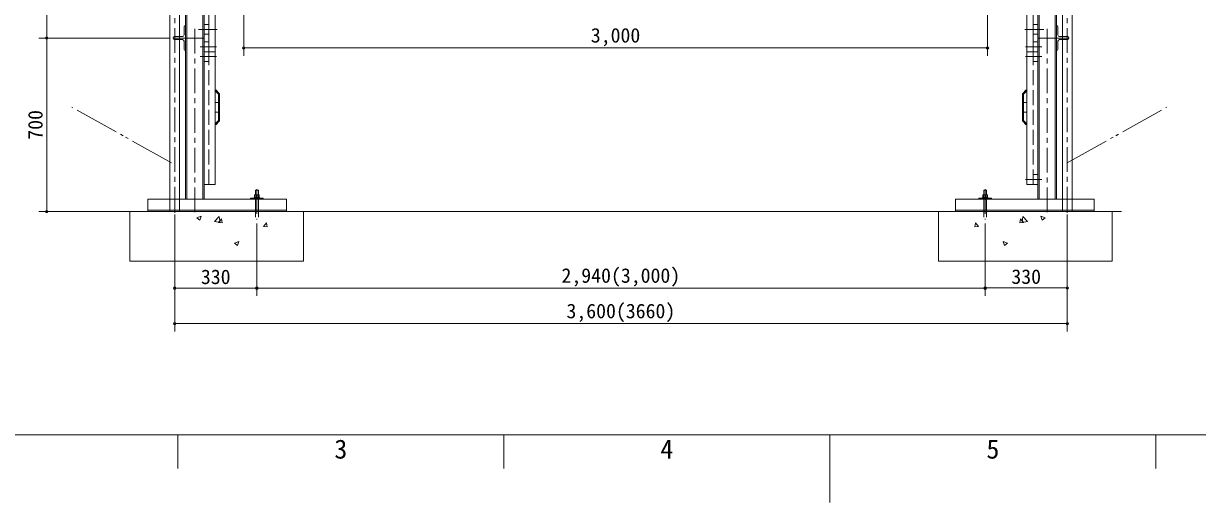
# Model space of a CAD drawing. Units: millimetres, scale not verified. Extents: x -4557 to 13863, y -3693 to 5631.
# Drawn here: x -1867 to 2868, y -3693 to -1761 of the extents above; entities that cross this region are included whole.
import ezdxf
from ezdxf.enums import TextEntityAlignment as Align

# ---------------------------------------------------------------- set-up
doc = ezdxf.new("R2010")
doc.units = ezdxf.units.MM
doc.header["$LTSCALE"] = 20
doc.header["$PDMODE"] = 32
doc.header["$PDSIZE"] = 10
for name, pattern in [('CHAIN1', [8, 5, -1, 1, -1]), ('DASHED3', [4, 3, -1]), ('DOUBLE_CHAIN2', [12.8, 9, -1, 0.6, -0.6, 0.6, -1])]:
    doc.linetypes.add(name, pattern=pattern)
for name, color, linetype, lineweight in [('0-0_0', 134, 'Continuous', 18), ('0-4_ｶﾞﾊﾞﾅｰ', 7, 'Continuous', 18), ('0-7_ﾗッｸ', 6, 'Continuous', 18), ('0-8_ﾚｰﾙ', 134, 'Continuous', 18), ('0-A_仮想線', 3, 'DOUBLE_CHAIN2', 18), ('0-D_外形線', 5, 'Continuous', 18), ('0-F_寸法線', 7, 'Continuous', 18), ('1-0_中心線', 1, 'CHAIN1', 18), ('1-1_破線', 6, 'DASHED3', 18), ('1-3_補助線', 5, 'Continuous', 18)]:
    doc.layers.add(name, color=color, linetype=linetype, lineweight=lineweight)
doc.styles.add('ＭＳ ゴシック', font='')
doc.styles.get('ＭＳ ゴシック').set_extended_font_data('MS Gothic')

msp = doc.modelspace()

# ---------------------------------------------------------------- linework, layer by layer
at = {"layer": '0-0_0'}
for p, q in [((-1244.06, -3419.73), (-1244.06, -3556.35)), ((70.91, -3419.73), (70.91, -3556.35)), ((1385.87, -3419.73), (1385.87, -3556.35)), ((1385.87, -3419.73), (1385.87, -3692.97)), ((2700.84, -3419.73), (2700.84, -3556.35))]:
    msp.add_line(p, q, dxfattribs=at)
at = {"layer": '0-0_0', "color": 7}
msp.add_lwpolyline([(6645.73, -3419.73), (-3873.99, -3419.73), (-3873.99, 4149)], dxfattribs=at)
at = {"layer": '0-4_ｶﾞﾊﾞﾅｰ'}
for p, q in [((-1256.65, -2530.88), (-1256.65, -3002.88)), ((2343.35, -2530.88), (2343.35, -3002.88)), ((2343.35, -2971.63), (-1256.65, -2971.63)), ((-1194.15, -2971.63), (2280.85, -2971.63))]:
    msp.add_line(p, q, dxfattribs=at)
for p in [(-1256.65, -2971.63), (2343.35, -2971.63)]:
    msp.add_point(p, dxfattribs=at)
at = {"layer": '0-7_ﾗッｸ'}
for p, q in [((-1118.81, -366.9), (-1118.81, -1874.9)), ((2205.52, -366.9), (2205.52, -1874.9)), ((-1093.81, -901.9), (-1093.81, -2409.9)), ((2180.52, -901.9), (2180.52, -2409.9)), ((-1118.81, -1874.9), (-1093.81, -1874.9)), ((2205.52, -1874.9), (2180.52, -1874.9)), ((-1118.81, -2409.9), (-1093.81, -2409.9)), ((2205.52, -2409.9), (2180.52, -2409.9))]:
    msp.add_line(p, q, dxfattribs=at)
at = {"layer": '0-8_ﾚｰﾙ'}
for p, q in [((-1212.81, -1819.9), (-1212.81, -846.9)), ((-1207.81, -1819.9), (-1207.81, -846.9)), ((-1142.81, -1819.9), (-1142.81, -846.9)), ((-1137.81, -1819.9), (-1137.81, -846.9)), ((2224.52, -1819.9), (2224.52, -846.9)), ((2229.52, -1819.9), (2229.52, -846.9)), ((2294.52, -1819.9), (2294.52, -846.9)), ((2299.52, -1819.9), (2299.52, -846.9)), ((-1218.81, -1807.4), (-1218.81, -1774.4)), ((-1214.31, -1769.9), (-1212.81, -1769.9)), ((-1212.81, -1819.9), (-1212.81, -1769.9)), ((2299.52, -1819.9), (2299.52, -1769.9)), ((2301.02, -1769.9), (2299.52, -1769.9)), ((2305.52, -1807.4), (2305.52, -1774.4)), ((-1258.31, -1813.9), (-1225.31, -1813.9)), ((-1118.81, -1804.9), (-1137.81, -1804.9)), ((2205.52, -1804.9), (2224.52, -1804.9)), ((2345.02, -1813.9), (2312.02, -1813.9))]:
    msp.add_line(p, q, dxfattribs=at)
for points in [[(-1118.81, -1804.9), (-1118.81, -1764.9), (-1137.81, -1764.9)], [(2205.52, -1804.9), (2205.52, -1764.9), (2224.52, -1764.9)]]:
    msp.add_lwpolyline(points, dxfattribs=at)
for centre, radius, start, end in [((-1214.31, -1774.4), 4.5, 90, 180), ((2301.02, -1774.4), 4.5, 0, 90), ((-1258.31, -1818.4), 4.5, 90, 180), ((-1258.31, -1818.4), 4.5, 90, 180), ((-1225.31, -1807.4), 6.5, 270, 0), ((2312.02, -1807.4), 6.5, 180, 270), ((2345.02, -1818.4), 4.5, 0, 90), ((2345.02, -1818.4), 4.5, 0, 90)]:
    msp.add_arc(centre, radius, start, end, dxfattribs=at)
at = {"layer": '0-A_仮想線'}
for p, q in [((-1269.58, -2323.37), (-1671.27, -2098.29)), ((2343.35, -2323.37), (2745.05, -2098.29)), ((-935.31, -2452.4), (-915.31, -2452.4)), ((-935.31, -2452.4), (-935.31, -2462.4)), ((-931.31, -2432.88), (-931.31, -2452.4)), ((-931.31, -2432.88), (-919.31, -2432.88)), ((-929.61, -2452.4), (-929.61, -2462.4)), ((-920.4, -2452.4), (-920.4, -2462.4)), ((-919.31, -2432.88), (-919.31, -2452.4)), ((-915.31, -2452.4), (-915.31, -2462.4)), ((2022.02, -2452.4), (2002.02, -2452.4)), ((2002.02, -2452.4), (2002.02, -2462.4)), ((2006.02, -2432.88), (2006.02, -2452.4)), ((2018.02, -2432.88), (2006.02, -2432.88)), ((2007.11, -2452.4), (2007.11, -2462.4)), ((2016.32, -2452.4), (2016.32, -2462.4)), ((2018.02, -2432.88), (2018.02, -2452.4)), ((2022.02, -2452.4), (2022.02, -2462.4)), ((-950.31, -2465.4), (-950.31, -2469.9)), ((-950.31, -2465.4), (-900.31, -2465.4)), ((-936.31, -2462.4), (-914.31, -2462.4)), ((-936.31, -2462.4), (-936.31, -2465.4)), ((-931.31, -2469.9), (-931.31, -2542.68)), ((-927.17, -2462.4), (-923.25, -2465.4)), ((-919.31, -2469.9), (-919.31, -2542.84)), ((-914.31, -2462.4), (-914.31, -2465.4)), ((-900.31, -2465.4), (-900.31, -2469.9)), ((1987.02, -2465.4), (1987.02, -2469.9)), ((2037.02, -2465.4), (1987.02, -2465.4)), ((2023.02, -2462.4), (2001.02, -2462.4)), ((2001.02, -2462.4), (2001.02, -2465.4)), ((2006.02, -2469.9), (2006.02, -2542.84)), ((2013.88, -2462.4), (2009.96, -2465.4)), ((2018.02, -2469.9), (2018.02, -2542.68)), ((2023.02, -2462.4), (2023.02, -2465.4)), ((2037.02, -2465.4), (2037.02, -2469.9))]:
    msp.add_line(p, q, dxfattribs=at)
at = {"layer": '0-D_外形線'}
for p, q in [((-1262.81, -1819.9), (-1262.81, -1818.4)), ((-1262.81, -1819.9), (-1262.81, -1818.4)), ((-1262.81, -1819.9), (-1212.81, -1819.9)), ((-1262.81, -1819.9), (-1262.81, -1821.4)), ((-1262.81, -1819.9), (-1262.81, -1821.4)), ((-1262.81, -1819.9), (-1212.81, -1819.9)), ((-1258.31, -1825.9), (-1225.31, -1825.9)), ((-1218.81, -1832.4), (-1218.81, -1865.4)), ((-1212.81, -1819.9), (-1212.81, -2469.9)), ((-1212.81, -1819.9), (-1137.81, -1819.9)), ((-1212.81, -1819.9), (-1212.81, -1869.9)), ((-1137.81, -1819.9), (-1212.81, -1819.9)), ((-1207.81, -1819.9), (-1207.81, -2469.9)), ((-1142.81, -1819.9), (-1142.81, -2469.9)), ((-1137.81, -1819.9), (-1137.81, -2469.9)), ((-1137.81, -1834.9), (-1118.81, -1834.9)), ((-1118.81, -1834.9), (-1118.81, -1874.9)), ((2224.52, -1834.9), (2205.52, -1834.9)), ((2205.52, -1834.9), (2205.52, -1874.9)), ((2224.52, -1819.9), (2224.52, -2469.9)), ((2299.52, -1819.9), (2224.52, -1819.9)), ((2224.52, -1819.9), (2299.52, -1819.9)), ((2229.52, -1819.9), (2229.52, -2469.9)), ((2294.52, -1819.9), (2294.52, -2469.9)), ((2299.52, -1819.9), (2299.52, -2469.9)), ((2299.52, -1819.9), (2299.52, -1869.9)), ((2349.52, -1819.9), (2299.52, -1819.9)), ((2349.52, -1819.9), (2299.52, -1819.9)), ((2305.52, -1832.4), (2305.52, -1865.4)), ((2345.02, -1825.9), (2312.02, -1825.9)), ((2349.52, -1819.9), (2349.52, -1818.4)), ((2349.52, -1819.9), (2349.52, -1818.4)), ((2349.52, -1819.9), (2349.52, -1821.4)), ((2349.52, -1819.9), (2349.52, -1821.4)), ((-1214.31, -1869.9), (-1212.81, -1869.9)), ((-1137.81, -1874.9), (-1118.81, -1874.9)), ((-1137.81, -1874.9), (-1118.81, -1874.9)), ((-1118.81, -1874.9), (-1118.81, -1914.9)), ((2224.52, -1874.9), (2205.52, -1874.9)), ((2224.52, -1874.9), (2205.52, -1874.9)), ((2205.52, -1874.9), (2205.52, -1914.9)), ((2301.02, -1869.9), (2299.52, -1869.9)), ((-1137.81, -1914.9), (-1118.81, -1914.9)), ((2224.52, -1914.9), (2205.52, -1914.9)), ((-1090.61, -2029.27), (-1093.79, -2032.45)), ((-1080.11, -2046.14), (-1093.79, -2032.45)), ((-1075.61, -2044.27), (-1090.61, -2029.27)), ((2162.32, -2044.27), (2177.32, -2029.27)), ((2166.82, -2046.14), (2180.5, -2032.45)), ((2177.32, -2029.27), (2180.5, -2032.45)), ((-1093.81, -2079.27), (-1080.11, -2079.27)), ((-1080.11, -2046.14), (-1080.11, -2152.41)), ((-1075.61, -2044.27), (-1075.61, -2154.27)), ((2162.32, -2044.27), (2162.32, -2154.27)), ((2166.82, -2046.14), (2166.82, -2152.41)), ((2180.52, -2079.27), (2166.82, -2079.27)), ((-1093.81, -2119.27), (-1080.11, -2119.27)), ((2180.52, -2119.27), (2166.82, -2119.27)), ((-1080.11, -2152.41), (-1093.79, -2166.09)), ((-1090.61, -2169.27), (-1093.79, -2166.09)), ((-1075.61, -2154.27), (-1090.61, -2169.27)), ((2162.32, -2154.27), (2177.32, -2169.27)), ((2166.82, -2152.41), (2180.5, -2166.09)), ((2177.32, -2169.27), (2180.5, -2166.09)), ((-1137.81, -2409.9), (-1118.81, -2409.9)), ((2224.52, -2369.9), (2205.52, -2369.9)), ((2205.52, -2369.9), (2205.52, -2409.9)), ((2224.52, -2409.9), (2205.52, -2409.9)), ((-1365.31, -2469.9), (-805.31, -2469.9)), ((-1365.31, -2519.9), (-1365.31, -2469.9)), ((-805.31, -2469.9), (-805.31, -2519.9)), ((2452.02, -2469.9), (1892.02, -2469.9)), ((1892.02, -2469.9), (1892.02, -2519.9)), ((2452.02, -2519.9), (2452.02, -2469.9)), ((-1487.5, -2519.9), (2561.28, -2519.9)), ((-1437.44, -2519.9), (-1437.44, -2719.9)), ((-805.31, -2513.9), (-1365.31, -2513.9)), ((-805.31, -2519.9), (-1365.31, -2519.9)), ((-737.44, -2519.9), (-737.44, -2719.9)), ((1824.15, -2519.9), (1824.15, -2719.9)), ((1892.02, -2513.9), (2452.02, -2513.9)), ((1892.02, -2519.9), (2452.02, -2519.9)), ((2524.15, -2519.9), (2524.15, -2719.9)), ((-1437.44, -2719.9), (-737.44, -2719.9)), ((2524.15, -2719.9), (1824.15, -2719.9))]:
    msp.add_line(p, q, dxfattribs=at)
for points in [[(-1276.65, -2519.9), (-1276.65, 1033.54), (-1276.65, 1380.4)], [(-1236.65, -2519.9), (-1236.65, 1033.54), (-1236.65, 1380.4)], [(2323.35, -2519.9), (2323.35, 1033.54), (2323.35, 1380.4)], [(2363.35, -2519.9), (2363.35, 1033.54), (2363.35, 1380.4)]]:
    msp.add_lwpolyline(points, dxfattribs=at)
for centre, radius, start, end in [((-1258.31, -1821.4), 4.5, 180, 270), ((-1258.31, -1821.4), 4.5, 180, 270), ((-1225.31, -1832.4), 6.5, 0, 90), ((2312.02, -1832.4), 6.5, 90, 180), ((2345.02, -1821.4), 4.5, 270, 0), ((2345.02, -1821.4), 4.5, 270, 0), ((-1214.31, -1865.4), 4.5, 180, 270), ((2301.02, -1865.4), 4.5, 270, 0)]:
    msp.add_arc(centre, radius, start, end, dxfattribs=at)
at = {"layer": '0-F_寸法線'}
for p, q in [((-1772.93, -311.9), (-1772.93, -1819.9)), ((-978.41, -1454.65), (-978.41, -1890.95)), ((2021.59, -1454.65), (2021.59, -1890.95)), ((-1278.44, -1819.9), (-1804.18, -1819.9)), ((-1278.44, -1819.9), (-1804.18, -1819.9)), ((-1772.93, -1819.9), (-1772.93, -2519.9)), ((-1772.93, -2457.4), (-1772.93, -1882.4)), ((-978.41, -1859.7), (2021.59, -1859.7)), ((1959.09, -1859.7), (-915.91, -1859.7)), ((-1414.53, -2519.9), (-1804.18, -2519.9)), ((-1256.65, -2546.5), (-1256.65, -2859.77)), ((2343.35, -2530.88), (2343.35, -2858.93)), ((-925.31, -2567.77), (-925.31, -2859.77)), ((-925.31, -2567.77), (-925.31, -2859.77)), ((2012.02, -2567.77), (2012.02, -2859.77)), ((2012.02, -2567.77), (2012.02, -2858.93)), ((-925.31, -2828.52), (-1256.65, -2828.52)), ((-1194.15, -2828.52), (-987.81, -2828.52)), ((2012.02, -2828.52), (-925.31, -2828.52)), ((-862.81, -2828.52), (1949.52, -2828.52)), ((2343.35, -2827.68), (2012.02, -2827.68)), ((2074.52, -2827.68), (2280.85, -2827.68))]:
    msp.add_line(p, q, dxfattribs=at)
for p in [(-1772.93, -1819.9), (-978.41, -1859.7), (2021.59, -1859.7), (-1772.93, -2519.9), (-1256.65, -2828.52), (-925.31, -2828.52), (2012.02, -2827.68), (2012.02, -2828.52), (2343.35, -2827.68)]:
    msp.add_point(p, dxfattribs=at)
at = {"layer": '1-0_中心線'}
for p, q in [((-1256.65, -2519.9), (-1256.65, 2123.84)), ((2343.35, -2519.9), (2343.35, 2123.84)), ((-1237.81, -1843.72), (-1237.81, -1797.66)), ((-1175.31, -1782.65), (-1175.31, -2538.13)), ((-1084.76, -1784.9), (-1161.31, -1784.9)), ((2171.47, -1784.9), (2248.02, -1784.9)), ((2262.02, -1782.65), (2262.02, -2538.13)), ((2324.52, -1843.72), (2324.52, -1797.66)), ((-1153.58, -1854.9), (-1087.49, -1854.9)), ((2240.29, -1854.9), (2174.19, -1854.9)), ((-1153.58, -1894.9), (-1087.49, -1894.9)), ((2240.29, -1894.9), (2174.19, -1894.9)), ((2240.29, -2389.9), (2174.19, -2389.9)), ((-925.31, -2429.35), (-925.31, -2552.15)), ((2012.02, -2429.35), (2012.02, -2552.15)), ((-1256.65, -2506.28), (-1256.65, -2524.23)), ((2343.35, -2506.28), (2343.35, -2524.23))]:
    msp.add_line(p, q, dxfattribs=at)
at = {"layer": '1-1_破線'}
for p, q in [((-1118.81, -2409.9), (-1118.81, -1834.9)), ((2205.52, -2409.9), (2205.52, -1834.9))]:
    msp.add_line(p, q, dxfattribs=at)
at = {"layer": '1-3_補助線', "color": 134}
for p, q in [((-1256.65, -2519.9), (2343.35, -2519.9)), ((-1167.47, -2545.42), (-1154.83, -2553.94)), ((-1167.46, -2545.42), (-1149.68, -2538.6)), ((-1154.83, -2553.94), (-1149.68, -2538.59)), ((-1096.48, -2559.8), (-1076.7, -2539.18)), ((-1080.46, -2563.94), (-1068.22, -2549.35)), ((-1073.89, -2563.31), (-1076.7, -2539.18)), ((-1065.29, -2565.29), (-1068.23, -2549.37)), ((-805.31, -2519.9), (1879.09, -2519.9)), ((2152, -2565.29), (2154.94, -2549.37)), ((2167.17, -2563.94), (2154.93, -2549.35)), ((2160.6, -2563.31), (2163.4, -2539.18)), ((2183.19, -2559.8), (2163.4, -2539.18)), ((2241.54, -2553.94), (2236.39, -2538.59)), ((2254.17, -2545.42), (2236.39, -2538.6)), ((2254.18, -2545.42), (2241.54, -2553.94)), ((-1096.48, -2559.81), (-1073.89, -2563.31)), ((-1080.47, -2563.94), (-1065.29, -2565.27)), ((-898.29, -2579.88), (-883.11, -2581.21)), ((-898.28, -2579.88), (-886.04, -2565.29)), ((-883.11, -2581.23), (-886.04, -2565.31)), ((1985, -2579.88), (1969.81, -2581.21)), ((1969.82, -2581.23), (1972.75, -2565.31)), ((1984.99, -2579.88), (1972.74, -2565.29)), ((2167.18, -2563.94), (2152, -2565.27)), ((2183.19, -2559.81), (2160.6, -2563.31)), ((-1015.85, -2647.69), (-998.06, -2640.86)), ((2102.56, -2647.69), (2084.77, -2640.86))]:
    msp.add_line(p, q, dxfattribs=at)
for points in [[(-1015.85, -2647.69), (-1003.22, -2656.21), (-998.07, -2640.86)], [(2102.56, -2647.69), (2089.93, -2656.21), (2084.78, -2640.86)]]:
    msp.add_lwpolyline(points, dxfattribs=at)

# ---------------------------------------------------------------- texts
at = {"layer": '0-0_0', "style": 'ＭＳ ゴシック'}
for s, p in [('3', (-612.81, -3538.97)), ('4', (702.16, -3538.97)), ('5', (2017.12, -3538.97))]:
    msp.add_text(s, height=76.92, dxfattribs=at).set_placement(p, align=Align.BOTTOM_LEFT)
at = {"layer": '0-4_ｶﾞﾊﾞﾅｰ', "style": 'ＭＳ ゴシック'}
msp.add_text('3,600(3660)', height=58.65, dxfattribs=at).set_placement((323.35, -2967.54), align=Align.BOTTOM_LEFT)
at = {"layer": '0-F_寸法線', "style": 'ＭＳ ゴシック'}
for s, p in [('3,000', (421.59, -1855.62)), ('2,940(3,000)', (303.35, -2824.44)), ('330', (-1150.98, -2829.65)), ('330', (2117.69, -2828.8))]:
    msp.add_text(s, height=58.65, dxfattribs=at).set_placement(p, align=Align.BOTTOM_LEFT)
msp.add_text('700', height=58.65, rotation=90, dxfattribs=at).set_placement((-1771.8, -2229.9), align=Align.BOTTOM_LEFT)

doc.saveas('drawing.dxf')
